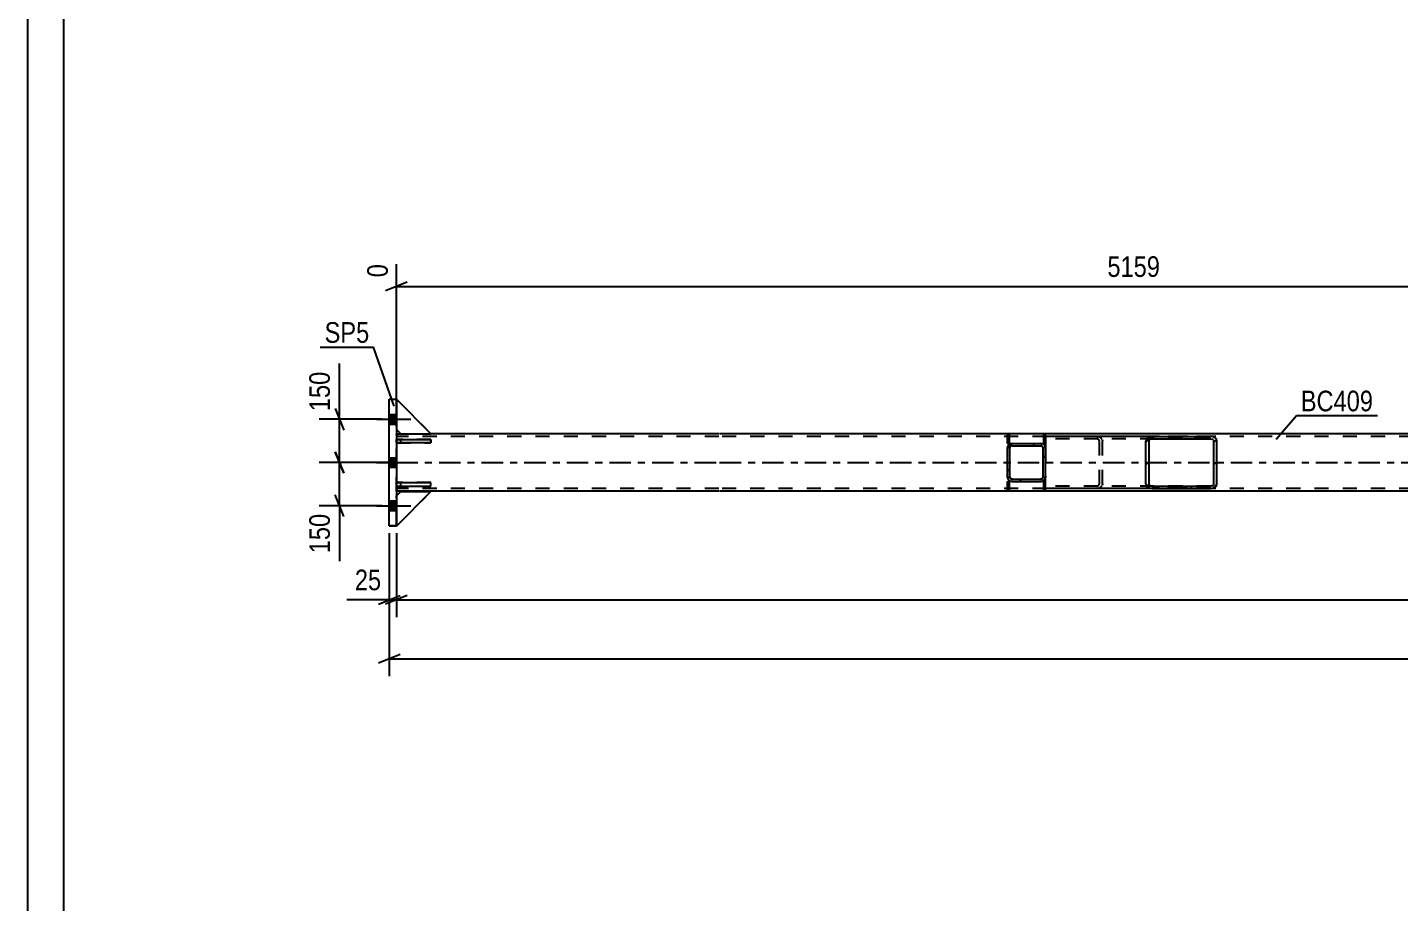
# Model space of a CAD drawing. Header units: millimetres. Extents: x -75 to 766, y -443 to 151.
# Drawn here: x -75.3 to 115.4, y -288.7 to -167.2 of the extents above; entities that cross this region are included whole.
import ezdxf

# ---------------------------------------------------------------- set-up
doc = ezdxf.new("R2010")
doc.units = ezdxf.units.MM
doc.linetypes.add('DXK_LINE_DOT2', pattern=[3.9198, 1.9599, -1.9599])
doc.linetypes.add('DXK_LINE_DOT3', pattern=[5.9187, 2.979, -0.9799, 0.9799, -0.9799])
doc.styles.add('Arial Narrow', font='ARIALN.TTF', dxfattribs={"height": 0.2})

# ---------------------------------------------------------------- blocks, each defined once
blk = doc.blocks.new('Unknown-761549991-1163')
at = {"color": 5, "linetype": 'Continuous'}
for p, q in [((-75.27, 151.27), (-75.27, -442.73)), ((-70.27, 146.27), (-70.27, -437.73))]:
    blk.add_line(p, q, dxfattribs=at)
blk = doc.blocks.new('Part-761549991-2478 - 2456')
at = {"color": 7, "linetype": 'DXK_LINE_DOT2'}
for p, q in [((-19.2, -224.39), (-24, -224.39)), ((-24, -224.39), (-24, -224.87)), ((-24, -224.87), (-19.2, -224.87)), ((-23.4, -224.87), (-23.4, -224.39)), ((-19.2, -224.87), (-19.2, -224.39))]:
    blk.add_line(p, q, dxfattribs=at)
blk = doc.blocks.new('Part-761549991-2462 - 2456')
at = {"color": 7, "linetype": 'DXK_LINE_DOT2'}
for p, q in [((-24, -232.23), (-23.4, -231.63)), ((-19.2, -231.63), (-24, -236.43)), ((-24, -236.43), (-24, -232.23)), ((-23.4, -231.63), (-19.2, -231.63))]:
    blk.add_line(p, q, dxfattribs=at)
blk = doc.blocks.new('Part-761549991-2465 - 2456')
at = {"color": 7, "linetype": 'DXK_LINE_DOT2'}
for p, q in [((-19.2, -223.6), (-24, -218.8)), ((-24, -218.8), (-24, -223)), ((-24, -223), (-23.4, -223.6)), ((-23.4, -223.6), (-19.2, -223.6))]:
    blk.add_line(p, q, dxfattribs=at)
blk = doc.blocks.new('Part-761549991-2468 - 2456')
at = {"color": 2, "linetype": 'Continuous'}
for p, q in [((-19.2, -223.6), (-24, -218.8)), ((-24, -223), (-23.4, -223.6)), ((-23.4, -223.6), (-19.2, -223.6))]:
    blk.add_line(p, q, dxfattribs=at)
at = {"color": 7, "linetype": 'DXK_LINE_DOT2'}
blk.add_line((-24, -218.8), (-24, -223), dxfattribs=at)
blk = doc.blocks.new('Part-761549991-2479 - 2456')
at = {"color": 7, "linetype": 'DXK_LINE_DOT2'}
for p, q in [((-19.2, -230.39), (-24, -230.39)), ((-24, -230.39), (-24, -230.87)), ((-23.4, -230.87), (-23.4, -230.39)), ((-19.2, -230.87), (-19.2, -230.39)), ((-24, -230.87), (-19.2, -230.87))]:
    blk.add_line(p, q, dxfattribs=at)
blk = doc.blocks.new('Part-761549991-2471 - 2456')
at = {"color": 7, "linetype": 'DXK_LINE_DOT2'}
for p, q in [((-19.2, -223.6), (-24, -218.8)), ((-24, -218.8), (-24, -223)), ((-24, -223), (-23.4, -223.6)), ((-23.4, -223.6), (-19.2, -223.6))]:
    blk.add_line(p, q, dxfattribs=at)
blk = doc.blocks.new('Part-761549991-2480 - 2456')
at = {"color": 2, "linetype": 'Continuous'}
for p, q in [((-24, -224.39), (-19.2, -224.39)), ((-24, -224.87), (-24, -224.39)), ((-19.2, -224.87), (-24, -224.87)), ((-19.2, -224.39), (-19.2, -224.87))]:
    blk.add_line(p, q, dxfattribs=at)
at = {"color": 7, "linetype": 'DXK_LINE_DOT2'}
blk.add_line((-23.4, -224.87), (-23.4, -224.39), dxfattribs=at)
blk = doc.blocks.new('Part-761549991-2544 - 2456')
at = {"linetype": 'Continuous'}
h = blk.add_hatch(dxfattribs=at)
h.set_pattern_fill('', scale=0.7, style=0, pattern_type=0)
h.set_pattern_definition([(45, (65.785, -230.1878), (-1.57154, 1.57154), [])])
h.paths.add_polyline_path([(65.54, -230.24), (65.78, -230.19), (65.99, -230.05), (66.13, -229.84), (66.18, -229.6), (66.18, -225.6), (66.13, -225.35), (65.99, -225.14), (65.78, -225.01), (65.54, -224.96), (61.54, -224.96), (61.3, -225.01), (61.09, -225.14), (60.95, -225.35), (60.9, -225.6), (60.9, -229.6), (60.95, -229.84), (61.09, -230.05), (61.3, -230.19), (61.54, -230.24)])
h.paths.add_polyline_path([(61.42, -229.89), (61.31, -229.82), (61.24, -229.72), (61.22, -229.6), (61.22, -225.6), (61.24, -225.47), (61.31, -225.37), (61.42, -225.3), (61.54, -225.28), (65.54, -225.28), (65.66, -225.3), (65.77, -225.37), (65.84, -225.47), (65.86, -225.6), (65.86, -229.6), (65.84, -229.72), (65.77, -229.82), (65.66, -229.89), (65.54, -229.92), (61.54, -229.92)])
at = {"color": 7, "linetype": 'DXK_LINE_DOT2'}
for p, q in [((61.3, -225.01), (61.54, -224.96)), ((61.54, -224.96), (65.54, -224.96)), ((65.54, -224.96), (65.78, -225.01)), ((60.9, -225.6), (60.95, -225.35)), ((60.9, -229.6), (60.9, -225.6)), ((61.24, -225.47), (61.22, -225.6)), ((61.22, -229.6), (61.22, -225.6)), ((61.54, -225.28), (61.42, -225.3)), ((61.54, -225.28), (65.54, -225.28)), ((65.66, -225.3), (65.54, -225.28)), ((65.86, -225.6), (65.84, -225.47)), ((65.86, -229.6), (65.86, -225.6)), ((66.13, -225.35), (66.18, -225.6)), ((66.18, -229.6), (66.18, -225.6)), ((60.95, -229.84), (60.9, -229.6)), ((61.22, -229.6), (61.24, -229.72)), ((61.54, -230.24), (61.3, -230.19)), ((61.42, -229.89), (61.54, -229.92)), ((61.54, -229.92), (65.54, -229.92)), ((61.54, -230.24), (65.54, -230.24)), ((65.54, -229.92), (65.66, -229.89)), ((65.78, -230.19), (65.54, -230.24)), ((65.84, -229.72), (65.86, -229.6)), ((66.18, -229.6), (66.13, -229.84))]:
    blk.add_line(p, q, dxfattribs=at)
at = {"color": 2, "linetype": 'Continuous'}
for p, q in [((61.54, -224.96), (61.3, -225.01)), ((61.54, -224.96), (65.54, -224.96)), ((65.78, -225.01), (65.54, -224.96)), ((60.95, -225.35), (60.9, -225.6)), ((60.9, -229.6), (60.9, -225.6)), ((61.22, -225.6), (61.24, -225.47)), ((61.22, -229.6), (61.22, -225.6)), ((61.42, -225.3), (61.54, -225.28)), ((61.54, -225.28), (65.54, -225.28)), ((65.54, -225.28), (65.66, -225.3)), ((65.84, -225.47), (65.86, -225.6)), ((65.86, -229.6), (65.86, -225.6)), ((66.18, -225.6), (66.13, -225.35)), ((66.18, -229.6), (66.18, -225.6)), ((60.9, -229.6), (60.95, -229.84)), ((61.24, -229.72), (61.22, -229.6)), ((61.3, -230.19), (61.54, -230.24)), ((61.54, -229.92), (61.42, -229.89)), ((61.54, -229.92), (65.54, -229.92)), ((61.54, -230.24), (65.54, -230.24)), ((65.66, -229.89), (65.54, -229.92)), ((65.54, -230.24), (65.78, -230.19)), ((65.86, -229.6), (65.84, -229.72)), ((66.13, -229.84), (66.18, -229.6))]:
    blk.add_line(p, q, dxfattribs=at)
at = {"color": 7, "linetype": 'DXK_LINE_DOT2'}
for centre, radius, start, end in [((61.54, -225.6), 0.64, 112.5, 157.5), ((61.54, -225.6), 0.32, 112.5, 157.5), ((65.54, -225.6), 0.32, 22.5, 67.5), ((65.54, -225.6), 0.64, 22.5, 67.5), ((61.54, -229.6), 0.64, 202.5, 247.5), ((61.54, -229.6), 0.32, 202.5, 247.5), ((65.54, -229.6), 0.32, 292.5, 337.5), ((65.54, -229.6), 0.64, 292.5, 337.5)]:
    blk.add_arc(centre, radius, start, end, dxfattribs=at)
at = {"color": 2, "linetype": 'Continuous'}
for centre, radius, start, end in [((61.54, -225.6), 0.64, 112.5, 157.5), ((61.54, -225.6), 0.32, 112.5, 157.5), ((65.54, -225.6), 0.32, 22.5, 67.5), ((65.54, -225.6), 0.64, 22.5, 67.5), ((61.54, -229.6), 0.64, 202.5, 247.5), ((61.54, -229.6), 0.32, 202.5, 247.5), ((65.54, -229.6), 0.32, 292.5, 337.5), ((65.54, -229.6), 0.64, 292.5, 337.5)]:
    blk.add_arc(centre, radius, start, end, dxfattribs=at)
blk = doc.blocks.new('Part-761549991-2481 - 2456')
at = {"color": 2, "linetype": 'Continuous'}
for p, q in [((-24, -230.87), (-24, -230.39)), ((-24, -230.39), (-19.2, -230.39)), ((-19.2, -230.87), (-19.2, -230.39)), ((-24, -230.87), (-19.2, -230.87))]:
    blk.add_line(p, q, dxfattribs=at)
at = {"color": 7, "linetype": 'DXK_LINE_DOT2'}
blk.add_line((-23.4, -230.87), (-23.4, -230.39), dxfattribs=at)
blk = doc.blocks.new('Part-761549991-2484 - 2456')
at = {"color": 7, "linetype": 'DXK_LINE_DOT2'}
for p, q in [((-24, -232.23), (-23.4, -231.63)), ((-19.2, -231.63), (-24, -236.43)), ((-24, -236.43), (-24, -232.23)), ((-23.4, -231.63), (-19.2, -231.63))]:
    blk.add_line(p, q, dxfattribs=at)
blk = doc.blocks.new('Part-761549991-2487 - 2456')
at = {"color": 2, "linetype": 'Continuous'}
for p, q in [((-23.4, -231.63), (-24, -232.23)), ((-19.2, -231.63), (-24, -236.43)), ((-23.4, -231.63), (-19.2, -231.63)), ((-24, -236.43), (-24, -236.4))]:
    blk.add_line(p, q, dxfattribs=at)
at = {"color": 7, "linetype": 'DXK_LINE_DOT2'}
blk.add_line((-24, -232.23), (-24, -236.4), dxfattribs=at)
blk = doc.blocks.new('Bolt-761549991-2497 - 2456')
at = {"linetype": 'Continuous'}
for points in [[(-24, -222.26), (-24, -220.94), (-25, -220.94), (-25, -222.26)], [(-24, -222.26), (-24, -220.94), (-25, -220.94), (-25, -222.26)], [(-24, -222.26), (-24, -220.94), (-25, -220.94), (-25, -222.26)], [(-24, -222.26), (-24, -220.94), (-25, -220.94), (-25, -222.26)], [(-24, -228.26), (-24, -226.94), (-25, -226.94), (-25, -228.26)], [(-24, -228.26), (-24, -226.94), (-25, -226.94), (-25, -228.26)], [(-24, -234.26), (-24, -232.94), (-25, -232.94), (-25, -234.26)], [(-24, -234.26), (-24, -232.94), (-25, -232.94), (-25, -234.26)], [(-24, -234.26), (-24, -232.94), (-25, -232.94), (-25, -234.26)], [(-24, -234.26), (-24, -232.94), (-25, -232.94), (-25, -234.26)]]:
    blk.add_hatch(color=1, dxfattribs=at).paths.add_polyline_path(points)
at = {"color": 1, "linetype": 'Continuous'}
for p, q in [((-25, -220.94), (-24, -220.94)), ((-25, -220.94), (-24, -220.94)), ((-25, -220.94), (-24, -220.94)), ((-25, -220.94), (-24, -220.94)), ((-26.76, -221.6), (-22, -221.6)), ((-26.76, -221.6), (-22, -221.6)), ((-26.76, -221.6), (-22, -221.6)), ((-26.76, -221.6), (-22, -221.6)), ((-25, -222.26), (-24, -222.26)), ((-25, -222.26), (-24, -222.26)), ((-25, -222.26), (-24, -222.26)), ((-25, -222.26), (-24, -222.26)), ((-26.76, -227.6), (-22, -227.6)), ((-26.76, -227.6), (-22, -227.6)), ((-25, -226.94), (-24, -226.94)), ((-25, -226.94), (-24, -226.94)), ((-25, -228.26), (-24, -228.26)), ((-25, -228.26), (-24, -228.26)), ((-26.76, -233.6), (-22, -233.6)), ((-26.76, -233.6), (-22, -233.6)), ((-26.76, -233.6), (-22, -233.6)), ((-26.76, -233.6), (-22, -233.6)), ((-25, -232.94), (-24, -232.94)), ((-25, -232.94), (-24, -232.94)), ((-25, -232.94), (-24, -232.94)), ((-25, -232.94), (-24, -232.94)), ((-25, -234.26), (-24, -234.26)), ((-25, -234.26), (-24, -234.26)), ((-25, -234.26), (-24, -234.26)), ((-25, -234.26), (-24, -234.26))]:
    blk.add_line(p, q, dxfattribs=at)
blk = doc.blocks.new('Part-761549991-2624 - 2456')
at = {"color": 2, "linetype": 'Continuous'}
for p, q in [((60.9, -230.24), (60.9, -230.24)), ((60.9, -230.24), (60.9, -231.44)), ((60.9, -230.24), (61.14, -230.24)), ((61.14, -230.24), (61.14, -230.24)), ((61.14, -230.24), (61.14, -231.44)), ((61.14, -231.44), (60.9, -231.44)), ((61.14, -231.44), (61.14, -231.44))]:
    blk.add_line(p, q, dxfattribs=at)
at = {"color": 7, "linetype": 'DXK_LINE_DOT2'}
for p, q in [((60.9, -231.44), (60.9, -230.24)), ((61.14, -230.24), (61.14, -231.44))]:
    blk.add_line(p, q, dxfattribs=at)
blk = doc.blocks.new('Part-761549991-2537 - 2456')
at = {"color": 2, "linetype": 'Continuous'}
for p, q in [((-24, -223.6), (-23.4, -223.6)), ((20.8, -223.6), (-19.2, -223.6)), ((637.74, -223.6), (20.9, -223.6)), ((20.8, -231.6), (-24, -231.6)), ((642.54, -231.6), (20.9, -231.6))]:
    blk.add_line(p, q, dxfattribs=at)
at = {"color": 7, "linetype": 'DXK_LINE_DOT2'}
for p, q in [((-24, -231.6), (-24, -223.6)), ((20.8, -224), (-24, -224)), ((-23.4, -223.6), (-19.2, -223.6)), ((642.54, -224), (20.9, -224)), ((20.8, -231.2), (-24, -231.2)), ((642.54, -231.2), (20.9, -231.2))]:
    blk.add_line(p, q, dxfattribs=at)
at = {"color": 7, "linetype": 'DXK_LINE_DOT3'}
for p, q in [((-24, -227.6), (20.8, -227.6)), ((20.9, -227.6), (642.54, -227.6))]:
    blk.add_line(p, q, dxfattribs=at)
blk = doc.blocks.new('Part-761549991-2623 - 2456')
at = {"color": 2, "linetype": 'Continuous'}
for p, q in [((60.9, -223.76), (60.9, -223.76)), ((60.9, -223.76), (61.14, -223.76)), ((60.9, -224.96), (60.9, -223.76)), ((60.9, -224.96), (61.14, -224.96)), ((61.14, -223.76), (61.14, -223.76)), ((61.14, -224.96), (61.14, -223.76)), ((61.14, -224.96), (61.14, -224.96))]:
    blk.add_line(p, q, dxfattribs=at)
at = {"color": 7, "linetype": 'DXK_LINE_DOT2'}
for p, q in [((60.9, -224.96), (60.9, -223.76)), ((61.14, -223.76), (61.14, -224.96)), ((61.14, -224.96), (61.14, -224.96))]:
    blk.add_line(p, q, dxfattribs=at)
blk = doc.blocks.new('Part-761549991-2554 - 2456')
at = {"color": 2, "linetype": 'Continuous'}
for p, q in [((66.18, -223.76), (65.94, -223.76)), ((65.94, -224.96), (65.94, -223.76)), ((65.94, -224.96), (65.94, -223.76)), ((66.18, -224.96), (65.94, -224.96)), ((66.18, -224.96), (66.18, -223.76))]:
    blk.add_line(p, q, dxfattribs=at)
at = {"color": 7, "linetype": 'DXK_LINE_DOT2'}
for p, q in [((65.94, -223.76), (65.94, -223.76)), ((65.94, -224.96), (65.94, -224.96)), ((66.18, -224.96), (66.18, -223.76))]:
    blk.add_line(p, q, dxfattribs=at)
blk = doc.blocks.new('Part-761549991-2555 - 2456')
at = {"color": 2, "linetype": 'Continuous'}
for p, q in [((65.94, -231.44), (65.94, -230.24)), ((66.18, -230.24), (65.94, -230.24)), ((65.94, -231.44), (65.94, -230.24)), ((66.18, -231.44), (66.18, -230.24)), ((66.18, -231.44), (65.94, -231.44))]:
    blk.add_line(p, q, dxfattribs=at)
at = {"color": 7, "linetype": 'DXK_LINE_DOT2'}
for p, q in [((65.94, -230.24), (65.94, -230.24)), ((66.18, -231.44), (66.18, -230.24)), ((65.94, -231.44), (65.94, -231.44))]:
    blk.add_line(p, q, dxfattribs=at)
blk = doc.blocks.new('Part-761549991-2564 - 2456')
at = {"linetype": 'Continuous'}
h = blk.add_hatch(dxfattribs=at)
h.set_pattern_fill('', scale=0.7, style=0, pattern_type=0)
h.set_pattern_definition([(45, (89.4677, -231.1478), (-1.57154, 1.57154), [])])
h.paths.add_polyline_path([(89.13, -231.2), (89.47, -231.15), (89.75, -231.01), (89.94, -230.8), (90.01, -230.56), (90.01, -224.64), (89.94, -224.39), (89.75, -224.18), (89.47, -224.05), (89.13, -224), (81, -224), (80.67, -224.05), (80.38, -224.18), (80.19, -224.39), (80.13, -224.64), (80.13, -230.56), (80.19, -230.8), (80.38, -231.01), (80.67, -231.15), (81, -231.2)])
h.paths.add_polyline_path([(80.84, -230.85), (80.69, -230.78), (80.6, -230.68), (80.57, -230.56), (80.57, -224.64), (80.6, -224.51), (80.69, -224.41), (80.84, -224.34), (81, -224.32), (89.13, -224.32), (89.3, -224.34), (89.44, -224.41), (89.54, -224.51), (89.57, -224.64), (89.57, -230.56), (89.54, -230.68), (89.44, -230.78), (89.3, -230.85), (89.13, -230.88), (81, -230.88)])
at = {"color": 2, "linetype": 'Continuous'}
for p, q in [((81, -224), (66.18, -224)), ((66.18, -224.96), (66.18, -225.6)), ((80.19, -224.39), (80.13, -224.64)), ((80.13, -230.56), (80.13, -224.64)), ((80.57, -224.64), (80.6, -224.51)), ((80.57, -230.56), (80.57, -224.64)), ((81, -224), (80.67, -224.05)), ((80.84, -224.34), (81, -224.32)), ((81, -224), (89.13, -224)), ((81, -224.32), (89.13, -224.32)), ((89.47, -224.05), (89.13, -224)), ((89.13, -224.32), (89.3, -224.34)), ((89.54, -224.51), (89.57, -224.64)), ((89.57, -230.56), (89.57, -224.64)), ((90.01, -224.64), (89.94, -224.39)), ((90.01, -230.56), (90.01, -224.64)), ((66.18, -230.24), (66.18, -229.6)), ((80.13, -230.56), (80.19, -230.8)), ((80.6, -230.68), (80.57, -230.56)), ((89.57, -230.56), (89.54, -230.68)), ((89.94, -230.8), (90.01, -230.56)), ((81, -231.2), (66.18, -231.2)), ((80.67, -231.15), (81, -231.2)), ((81, -230.88), (80.84, -230.85)), ((81, -230.88), (89.13, -230.88)), ((81, -231.2), (89.13, -231.2)), ((89.3, -230.85), (89.13, -230.88)), ((89.13, -231.2), (89.47, -231.15))]:
    blk.add_line(p, q, dxfattribs=at)
at = {"color": 7, "linetype": 'DXK_LINE_DOT2'}
for p, q in [((66.18, -224), (66.18, -224.96)), ((89.13, -224.32), (66.18, -224.32)), ((73.25, -224), (73.58, -224.05)), ((73.41, -224.34), (73.25, -224.32)), ((73.69, -224.64), (73.65, -224.51)), ((73.69, -230.56), (73.69, -224.64)), ((74.06, -224.39), (74.12, -224.64)), ((74.12, -230.56), (74.12, -224.64)), ((89.13, -224), (81, -224)), ((66.18, -225.6), (66.18, -229.6)), ((66.18, -230.56), (66.18, -230.24)), ((66.18, -231.2), (66.18, -230.56)), ((73.65, -230.68), (73.69, -230.56)), ((74.12, -230.56), (74.06, -230.8)), ((89.13, -230.88), (66.18, -230.88)), ((73.25, -230.88), (73.41, -230.85)), ((73.58, -231.15), (73.25, -231.2)), ((89.13, -231.2), (81, -231.2))]:
    blk.add_line(p, q, dxfattribs=at)
for centre, radius, start, end in [((73.31, -224.73), 0.401, 32.4104, 75.4453), ((73.38, -224.82), 0.802, 32.4104, 75.4453), ((73.31, -230.46), 0.401, 284.5547, 327.5896), ((73.38, -230.37), 0.802, 284.5547, 327.5896)]:
    blk.add_arc(centre, radius, start, end, dxfattribs=at)
at = {"color": 2, "linetype": 'Continuous'}
for centre, radius, start, end in [((80.87, -224.82), 0.802, 104.5547, 147.5896), ((80.94, -224.73), 0.401, 104.5547, 147.5896), ((89.2, -224.73), 0.401, 32.4104, 75.4453), ((89.27, -224.82), 0.802, 32.4104, 75.4453), ((80.94, -230.46), 0.401, 212.4104, 255.4453), ((89.2, -230.46), 0.401, 284.5547, 327.5896), ((80.87, -230.37), 0.802, 212.4104, 255.4453), ((89.27, -230.37), 0.802, 284.5547, 327.5896)]:
    blk.add_arc(centre, radius, start, end, dxfattribs=at)
blk = doc.blocks.new('Part-761549991-2598 - 2456')
at = {"color": 2, "linetype": 'Continuous'}
for p, q in [((-25, -218.8), (-24, -218.8)), ((-25, -236.4), (-25, -218.8)), ((-24, -218.8), (-24, -236.4)), ((-24, -236.4), (-25, -236.4))]:
    blk.add_line(p, q, dxfattribs=at)
at = {"color": 7, "linetype": 'DXK_LINE_DOT2'}
for p, q in [((-25, -218.8), (-24, -218.8)), ((-25, -236.4), (-24, -236.4))]:
    blk.add_line(p, q, dxfattribs=at)
blk = doc.blocks.new('StraightDimension-761549991-2671 - 2456')
at = {"color": 7, "linetype": 'Continuous'}
for p, q in [((-25, -237.4), (-25, -249.1)), ((-24, -237.43), (-24, -249.1)), ((-26.5, -247.3), (-23.5, -246.1)), ((-22.5, -246.1), (-25.5, -247.3)), ((-25, -246.7), (-24, -246.7))]:
    blk.add_line(p, q, dxfattribs=at)
at = {"color": 0}
blk.add_wipeout([(-25.52, -245.95), (-25.52, -241.75), (-30.38, -241.75), (-30.38, -245.95)], dxfattribs=at)
at = {"color": 7, "linetype": 'Continuous'}
blk.add_line((-25, -246.7), (-30.91, -246.7), dxfattribs=at)
blk.add_line((-25, -246.7), (-30.91, -246.7), dxfattribs=at)
at = {"color": 3, "style": 'Arial Narrow'}
blk.add_text('25', height=2.863, dxfattribs=at).set_placement((-29.78, -245.35))
blk = doc.blocks.new('StraightDimension-761549991-2689 - 2456')
at = {"color": 7, "linetype": 'Continuous'}
for p, q in [((-24, -237.43), (-24, -249.1)), ((-22.5, -246.1), (-25.5, -247.3)), ((-24, -246.7), (642.54, -246.7))]:
    blk.add_line(p, q, dxfattribs=at)
blk = doc.blocks.new('StraightDimension-761549991-2731 - 2456')
at = {"color": 7, "linetype": 'Continuous'}
for p, q in [((-25, -237.4), (-25, -257.29)), ((-23.5, -254.29), (-26.5, -255.49)), ((-25, -254.89), (643.54, -254.89))]:
    blk.add_line(p, q, dxfattribs=at)
blk = doc.blocks.new('StraightDimension-761549991-12355 - 2456')
at = {"color": 7, "linetype": 'Continuous'}
for p, q in [((-32.5, -220.1), (-31.3, -223.1)), ((-26, -221.6), (-34.75, -221.6)), ((-31.9, -227.6), (-31.9, -221.6)), ((-31.3, -229.1), (-32.5, -226.1)), ((-24, -227.6), (-34.75, -227.6))]:
    blk.add_line(p, q, dxfattribs=at)
at = {"color": 0}
blk.add_wipeout([(-32.65, -214.39), (-36.85, -214.39), (-36.85, -221.07), (-32.65, -221.07)], dxfattribs=at)
at = {"color": 7, "linetype": 'Continuous'}
blk.add_line((-31.9, -221.6), (-31.9, -213.86), dxfattribs=at)
blk.add_line((-31.9, -221.6), (-31.9, -213.86), dxfattribs=at)
at = {"color": 3, "style": 'Arial Narrow'}
blk.add_text('150', height=2.863, rotation=90.0002, dxfattribs=at).set_placement((-33.25, -220.47))
blk = doc.blocks.new('StraightDimension-761549991-12356 - 2456')
at = {"color": 7, "linetype": 'Continuous'}
for p, q in [((-32.5, -226.1), (-31.3, -229.1)), ((-24, -227.6), (-34.75, -227.6)), ((-31.9, -233.6), (-31.9, -227.6)), ((-31.3, -235.1), (-32.5, -232.1)), ((-26, -233.6), (-34.75, -233.6))]:
    blk.add_line(p, q, dxfattribs=at)
at = {"color": 0}
blk.add_wipeout([(-32.65, -234.12), (-36.85, -234.12), (-36.85, -240.81), (-32.65, -240.81)], dxfattribs=at)
at = {"color": 7, "linetype": 'Continuous'}
blk.add_line((-31.9, -233.6), (-31.9, -241.33), dxfattribs=at)
blk.add_line((-31.9, -233.6), (-31.9, -241.33), dxfattribs=at)
at = {"color": 3, "style": 'Arial Narrow'}
blk.add_text('150', height=2.863, rotation=90.0002, dxfattribs=at).set_placement((-33.25, -240.21))
blk = doc.blocks.new('StraightDimension-761549991-12446 - 2456')
at = {"color": 7, "linetype": 'Continuous'}
for p, q in [((-24, -222.6), (-24, -200.04)), ((-22.5, -202.57), (-25.5, -203.77)), ((-24, -203.17), (180.9, -203.17))]:
    blk.add_line(p, q, dxfattribs=at)
at = {"color": 0}
blk.add_wipeout([(82.71, -202.42), (82.71, -198.22), (74.19, -198.22), (74.19, -202.42)], dxfattribs=at)
at = {"color": 0, "linetype": 'Continuous'}
blk.add_wipeout([(-24.6, -199.44), (-28.8, -199.44), (-28.8, -202.47), (-24.6, -202.47)], dxfattribs=at)
at = {"color": 3, "linetype": 'Continuous', "style": 'Arial Narrow'}
blk.add_text('0', height=2.86, rotation=90.0002, dxfattribs=at).set_placement((-25.2, -201.87))
at = {"color": 3, "style": 'Arial Narrow'}
blk.add_text('5159', height=2.863, dxfattribs=at).set_placement((74.79, -201.82))
blk = doc.blocks.new('Mark-761549991-2594 - 2456')
at = {"color": 0}
blk.add_wipeout([(-27.77, -210.97), (-27.77, -207.97), (-33.98, -207.97), (-33.98, -210.97)], dxfattribs=at)
blk.add_wipeout([(-27.77, -210.97), (-27.77, -207.97), (-33.98, -207.97), (-33.98, -210.97)], dxfattribs=at)
at = {"color": 30, "linetype": 'Continuous'}
for p in [(-34.58, -211.57), (-24.33, -219.76)]:
    blk.add_line(p, (-27.17, -211.57), dxfattribs=at)
at = {"color": 3, "style": 'Arial Narrow'}
blk.add_text('SP5', height=2.863, dxfattribs=at).set_placement((-33.98, -210.97))
blk = doc.blocks.new('Mark-761549991-2533 - 2456')
at = {"color": 0}
blk.add_wipeout([(111.7, -220.49), (111.7, -217.49), (101.66, -217.49), (101.66, -220.49)], dxfattribs=at)
blk.add_wipeout([(111.7, -220.49), (111.7, -217.49), (101.66, -217.49), (101.66, -220.49)], dxfattribs=at)
at = {"color": 30, "linetype": 'Continuous'}
for p, q in [((98.25, -224.36), (101.06, -221.09)), ((101.06, -221.09), (112.3, -221.09))]:
    blk.add_line(p, q, dxfattribs=at)
at = {"color": 3, "style": 'Arial Narrow'}
blk.add_text('BC409', height=2.863, dxfattribs=at).set_placement((101.66, -220.49))

msp = doc.modelspace()

# ---------------------------------------------------------------- block references
for name in ['Unknown-761549991-1163', 'Part-761549991-2598 - 2456', 'Part-761549991-2465 - 2456', 'Part-761549991-2468 - 2456', 'Part-761549991-2471 - 2456', 'Bolt-761549991-2497 - 2456', 'Part-761549991-2537 - 2456', 'Part-761549991-2478 - 2456', 'Part-761549991-2480 - 2456', 'Part-761549991-2623 - 2456', 'Part-761549991-2544 - 2456', 'Part-761549991-2554 - 2456', 'Part-761549991-2564 - 2456', 'Part-761549991-2479 - 2456', 'Part-761549991-2481 - 2456', 'Part-761549991-2624 - 2456', 'Part-761549991-2555 - 2456', 'Part-761549991-2462 - 2456', 'Part-761549991-2484 - 2456', 'Part-761549991-2487 - 2456']:
    msp.add_blockref(name, (0, 0))

# ---------------------------------------------------------------- next in the draw order: block references
for name in ['StraightDimension-761549991-12355 - 2456', 'StraightDimension-761549991-2671 - 2456']:
    msp.add_blockref(name, (0, 0))

# ---------------------------------------------------------------- next in the draw order: block references
for name in ['StraightDimension-761549991-12446 - 2456', 'StraightDimension-761549991-2689 - 2456']:
    msp.add_blockref(name, (0, 0))

# ---------------------------------------------------------------- next in the draw order: block references
for name in ['Mark-761549991-2594 - 2456', 'Mark-761549991-2533 - 2456', 'StraightDimension-761549991-2731 - 2456']:
    msp.add_blockref(name, (0, 0))

# ---------------------------------------------------------------- next in the draw order: block references
msp.add_blockref('StraightDimension-761549991-12356 - 2456', (0, 0))

doc.saveas('drawing.dxf')
